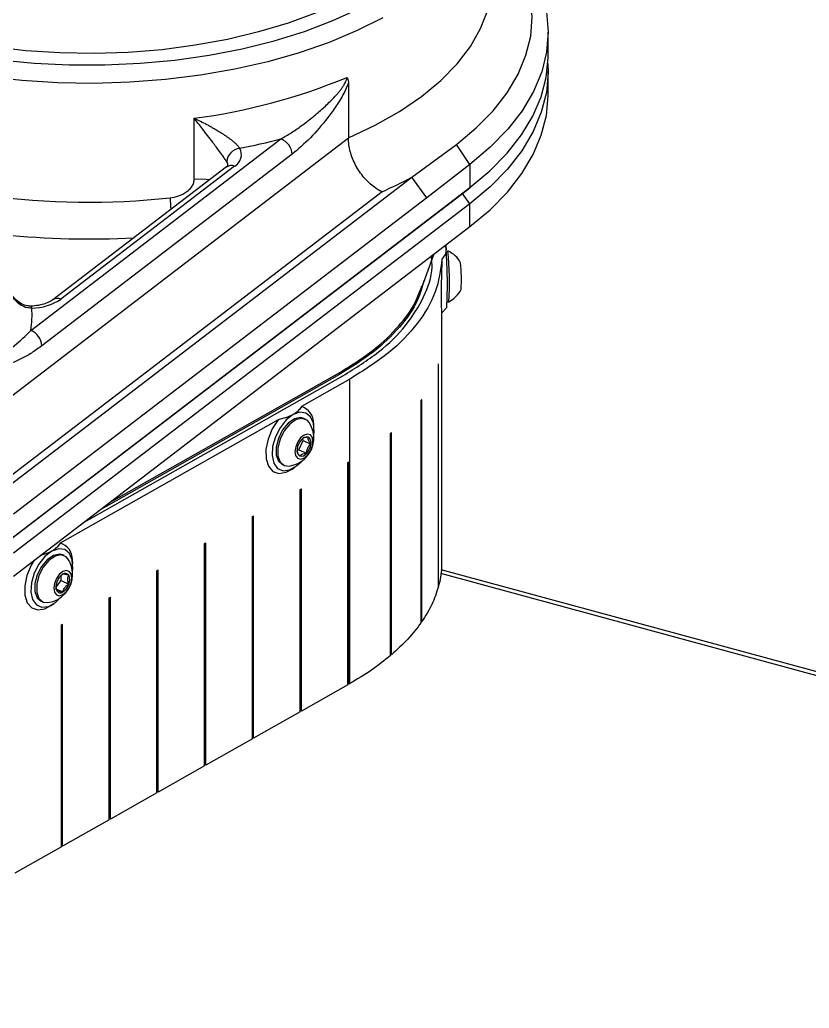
# Model space of a CAD drawing. Header units: millimetres. Extents: x 0 to 3353, y 0 to 2591.
# Drawn here: x 1787.7 to 1876, y 1879.7 to 1990.3 of the extents above; entities that cross this region are included whole.
import ezdxf

# ---------------------------------------------------------------- set-up
doc = ezdxf.new("R2010")
doc.units = ezdxf.units.MM
doc.header["$LTSCALE"] = 12

msp = doc.modelspace()

# ---------------------------------------------------------------- linework, layer by layer
at = {"color": 7, "linetype": 'Continuous', "lineweight": 25}
for p, q in [((1846.81, 1986.28), (1846.81, 1988.89)), ((1846.81, 1981.91), (1846.81, 1984.48)), ((1824.46, 1983.28), (1824.46, 1977.05)), ((1807.21, 1972.4), (1807.21, 1979.26)), ((1780.34, 1943.28), (1824.46, 1977.05)), ((1788.91, 1955.51), (1816.91, 1976.95)), ((1831.56, 1972.66), (1836.56, 1976.32)), ((1838.04, 1974.1), (1836.56, 1976.32)), ((1818.16, 1975.23), (1790.16, 1953.8)), ((1838.04, 1974.1), (1833.22, 1970.37)), ((1838.04, 1974.1), (1838.04, 1971.5)), ((1810.82, 1973.81), (1791.39, 1958.94)), ((1811.73, 1973.9), (1792.3, 1959.03)), ((1785.31, 1937.27), (1831.56, 1972.66)), ((1833.22, 1970.37), (1831.56, 1972.66)), ((1828.22, 1971.03), (1784.48, 1937.56)), ((1786.14, 1931.75), (1837.21, 1970.84)), ((1786.97, 1932.41), (1838.04, 1971.5)), ((1837.21, 1970.84), (1838.03, 1971.49)), ((1838.04, 1969.7), (1837.21, 1970.84)), ((1833.22, 1970.37), (1786.97, 1934.98)), ((1838.04, 1969.7), (1786.97, 1930.61)), ((1838.04, 1967.13), (1838.04, 1969.7)), ((1786.97, 1928.04), (1838.04, 1967.13)), ((1832.76, 1960.5), (1834.02, 1964)), ((1833.84, 1963.69), (1833.84, 1963.87)), ((1835.51, 1958.72), (1835.69, 1958.72)), ((1834.91, 1957.5), (1835.46, 1958.07)), ((1834.92, 1929.72), (1834.92, 1957.51)), ((1834.52, 1951.69), (1834.55, 1951.79)), ((1834.52, 1926.83), (1834.52, 1951.69)), ((1834.55, 1926.94), (1834.55, 1951.79)), ((1794.63, 1933.9), (1823.85, 1950.44)), ((1796.55, 1935.37), (1823.48, 1950.61)), ((1797.63, 1936.19), (1823.48, 1950.83)), ((1824.62, 1950.08), (1819.2, 1947.01)), ((1823.48, 1950.61), (1823.48, 1950.83)), ((1824.62, 1916.01), (1824.62, 1950.08)), ((1832.6, 1947.7), (1832.66, 1947.8)), ((1832.6, 1922.84), (1832.6, 1947.7)), ((1832.66, 1922.94), (1832.66, 1947.8)), ((1816.59, 1945.53), (1792.21, 1931.73)), ((1819.65, 1945.59), (1819.47, 1945.68)), ((1820.6, 1944.74), (1820.57, 1945.14)), ((1818.91, 1942.17), (1819.4, 1943.21)), ((1819.4, 1943.21), (1819.33, 1943.4)), ((1819.4, 1943.21), (1820.25, 1942.81)), ((1829.17, 1944), (1829.28, 1944.09)), ((1829.17, 1919.14), (1829.17, 1944)), ((1829.28, 1919.23), (1829.28, 1944.09)), ((1818.71, 1942.09), (1818.91, 1942.17)), ((1818.91, 1942.17), (1819.77, 1941.77)), ((1817.05, 1940.52), (1817.24, 1940.43)), ((1818.17, 1940.01), (1818.5, 1940.25)), ((1824.4, 1940.74), (1824.54, 1940.82)), ((1824.4, 1915.88), (1824.4, 1940.74)), ((1824.54, 1915.96), (1824.54, 1940.82)), ((1819.06, 1937.72), (1819.19, 1937.79)), ((1819.06, 1912.86), (1819.06, 1937.72)), ((1819.19, 1912.93), (1819.19, 1937.79)), ((1813.72, 1934.69), (1813.85, 1934.77)), ((1813.72, 1909.83), (1813.72, 1934.69)), ((1813.85, 1909.91), (1813.85, 1934.77)), ((1808.37, 1931.67), (1808.51, 1931.74)), ((1808.37, 1906.81), (1808.37, 1931.67)), ((1808.51, 1906.88), (1808.51, 1931.74)), ((1792.67, 1930.32), (1792.49, 1930.4)), ((1793.62, 1929.46), (1793.59, 1929.87)), ((1792.32, 1927.54), (1792.32, 1928.11)), ((1803.03, 1928.64), (1803.16, 1928.72)), ((1803.03, 1903.78), (1803.03, 1928.64)), ((1803.16, 1903.86), (1803.16, 1928.72)), ((2468.84, 1755.99), (1834.78, 1928.32)), ((2468.84, 1756.42), (1834.85, 1928.73)), ((1791.65, 1926.66), (1792.5, 1926.26)), ((1791.72, 1926.76), (1792.32, 1927.54)), ((1792.32, 1927.54), (1793.17, 1927.14)), ((1834.55, 1926.94), (1834.52, 1926.94)), ((1797.69, 1925.62), (1797.82, 1925.69)), ((1797.69, 1900.76), (1797.69, 1925.62)), ((1797.82, 1900.84), (1797.82, 1925.69)), ((1790.07, 1925.24), (1790.25, 1925.16)), ((1791.18, 1924.74), (1791.52, 1924.97)), ((1792.34, 1922.59), (1792.48, 1922.67)), ((1792.34, 1897.73), (1792.34, 1922.59)), ((1792.48, 1897.81), (1792.48, 1922.67)), ((1832.66, 1922.94), (1832.6, 1922.95)), ((1829.28, 1919.23), (1829.17, 1919.26)), ((1824.4, 1915.88), (1819.19, 1912.93)), ((1824.54, 1915.96), (1824.4, 1916.02)), ((1824.62, 1916.01), (1824.54, 1915.96)), ((1819.06, 1912.86), (1813.85, 1909.91)), ((1819.19, 1912.93), (1819.06, 1913)), ((1813.85, 1909.91), (1813.72, 1909.97)), ((1813.72, 1909.83), (1808.51, 1906.88)), ((1808.37, 1906.81), (1803.16, 1903.86)), ((1808.51, 1906.88), (1808.37, 1906.95)), ((1803.03, 1903.78), (1797.82, 1900.84)), ((1803.16, 1903.86), (1803.03, 1903.92)), ((1797.69, 1900.76), (1792.48, 1897.81)), ((1797.82, 1900.84), (1797.69, 1900.9)), ((1792.48, 1897.81), (1792.34, 1897.87)), ((1792.34, 1897.73), (1787.13, 1894.79))]:
    msp.add_line(p, q, dxfattribs=at)
at = {"color": 7, "linetype": 'Continuous', "lineweight": 25, "flags": 128}
for points in [[(1836.56, 1976.32), (1838.76, 1978.17), (1840.65, 1980.1), (1842.21, 1982.11), (1843.43, 1984.19), (1844.32, 1986.3), (1844.85, 1988.45), (1845.02, 1990.62), (1844.84, 1992.78), (1844.3, 1994.93), (1843.42, 1997.04), (1842.18, 1999.12), (1840.61, 2001.13), (1840.56, 2001.19)], [(1840.56, 2001.55), (1842.24, 1999.8), (1843.87, 1997.72), (1845.14, 1995.57), (1846.06, 1993.38), (1846.62, 1991.15), (1846.81, 1988.91), (1846.62, 1986.67), (1846.08, 1984.44), (1845.16, 1982.25), (1843.89, 1980.1), (1842.28, 1978.02), (1840.32, 1976.02), (1838.04, 1974.1)], [(1820.84, 1991.04), (1817.72, 1989.9), (1814.41, 1988.91), (1810.93, 1988.08), (1807.32, 1987.42), (1803.61, 1986.93), (1799.82, 1986.63), (1796, 1986.51), (1792.17, 1986.57), (1788.37, 1986.81), (1784.63, 1987.24), (1780.98, 1987.84), (1777.46, 1988.62), (1774.09, 1989.56), (1770.91, 1990.65)], [(1838.04, 1971.5), (1840.28, 1973.38), (1842.21, 1975.34), (1843.82, 1977.39), (1845.09, 1979.49), (1846.01, 1981.65), (1846.59, 1983.83), (1846.8, 1986.03), (1846.81, 1986.28)], [(1846.78, 1985.38), (1846.81, 1984.35), (1846.6, 1982.13), (1846.04, 1979.93), (1845.12, 1977.76), (1843.85, 1975.63), (1842.24, 1973.57), (1840.3, 1971.59), (1838.04, 1969.7)], [(1838.04, 1967.13), (1840.3, 1969.02), (1842.24, 1971), (1843.85, 1973.06), (1845.12, 1975.19), (1846.04, 1977.36), (1846.6, 1979.56), (1846.81, 1981.78), (1846.81, 1981.91)], [(1835.33, 1965.05), (1835.34, 1964.99), (1835.39, 1964.57)], [(1816.59, 1945.53), (1815.93, 1944.51), (1815.46, 1943.37), (1815.22, 1942.22), (1815.24, 1941.17), (1815.51, 1940.32), (1816.01, 1939.75), (1816.68, 1939.52), (1817.48, 1939.65), (1818.17, 1940.01)], [(1818.26, 1946.1), (1817.5, 1945.5), (1816.82, 1944.64), (1816.29, 1943.62), (1815.98, 1942.54), (1815.91, 1941.52), (1816.11, 1940.67), (1816.53, 1940.08), (1817.14, 1939.82), (1817.87, 1939.92), (1818.65, 1940.36), (1819.19, 1940.86)], [(1819.47, 1945.68), (1819.11, 1945.77), (1818.43, 1945.62), (1817.73, 1945.14), (1817.1, 1944.38), (1816.62, 1943.44), (1816.37, 1942.46), (1816.38, 1941.57), (1816.64, 1940.88), (1817.05, 1940.52)], [(1820.09, 1945.19), (1819.85, 1945.47), (1819.29, 1945.68), (1818.61, 1945.54), (1817.91, 1945.05), (1817.28, 1944.29), (1816.81, 1943.36), (1816.56, 1942.38), (1816.56, 1941.48), (1816.82, 1940.79), (1817.3, 1940.4), (1817.82, 1940.35)], [(1820.57, 1943.81), (1820.61, 1944.18), (1820.55, 1945.13), (1820.23, 1945.85), (1819.71, 1946.28), (1819.03, 1946.37), (1818.26, 1946.1)], [(1820.42, 1943.53), (1820.21, 1943.83), (1819.88, 1943.93), (1819.5, 1943.82), (1819.11, 1943.51), (1818.78, 1943.05), (1818.56, 1942.51), (1818.47, 1941.97), (1818.54, 1941.52), (1818.76, 1941.22), (1819.08, 1941.12), (1819.47, 1941.23), (1819.85, 1941.54), (1820.18, 1942), (1820.41, 1942.54), (1820.49, 1943.07), (1820.42, 1943.53)], [(1793.59, 1928.54), (1793.63, 1928.9), (1793.56, 1929.85), (1793.25, 1930.58), (1792.73, 1931.01), (1792.04, 1931.09), (1791.28, 1930.82)], [(1791.28, 1930.82), (1790.51, 1930.23), (1789.83, 1929.37), (1789.31, 1928.35), (1789, 1927.27), (1788.93, 1926.25), (1789.12, 1925.4), (1789.55, 1924.81), (1790.16, 1924.55), (1790.89, 1924.64), (1791.67, 1925.08), (1792.21, 1925.59)], [(1792.49, 1930.4), (1792.13, 1930.49), (1791.46, 1930.35), (1790.75, 1929.87), (1790.12, 1929.12), (1789.65, 1928.19), (1789.39, 1927.2), (1789.39, 1926.31), (1789.65, 1925.61), (1790.07, 1925.24)], [(1793.11, 1929.92), (1792.88, 1930.18), (1792.32, 1930.41), (1791.64, 1930.27), (1790.94, 1929.79), (1790.31, 1929.03), (1789.83, 1928.1), (1789.58, 1927.12), (1789.58, 1926.22), (1789.83, 1925.53), (1790.31, 1925.13), (1790.84, 1925.07)], [(1789.28, 1929.8), (1788.95, 1929.24), (1788.48, 1928.1), (1788.24, 1926.95), (1788.26, 1925.9), (1788.53, 1925.05), (1789.03, 1924.48), (1789.7, 1924.25), (1790.49, 1924.37), (1791.18, 1924.74)], [(1793.51, 1927.82), (1793.43, 1928.27), (1793.21, 1928.56), (1792.89, 1928.66), (1792.5, 1928.54), (1792.11, 1928.22), (1791.79, 1927.76), (1791.57, 1927.21), (1791.49, 1926.68), (1791.57, 1926.23), (1791.79, 1925.94), (1792.11, 1925.84), (1792.5, 1925.96), (1792.89, 1926.28), (1793.21, 1926.75), (1793.43, 1927.29), (1793.51, 1927.82)]]:
    msp.add_lwpolyline(points, dxfattribs=at)
at = {"color": 8, "linetype": 'Continuous', "lineweight": 25, "flags": 128}
for points in [[(1824.46, 1977.05), (1827.45, 1978.47), (1830.18, 1980.02), (1832.63, 1981.7), (1834.78, 1983.48), (1836.61, 1985.35), (1838.11, 1987.3), (1839.25, 1989.31), (1840.05, 1991.37), (1840.47, 1993.45), (1840.56, 1994.86)], [(1828.32, 1990.51), (1825.43, 1989.06), (1822.3, 1987.74), (1818.96, 1986.58), (1815.43, 1985.58), (1811.74, 1984.74), (1807.91, 1984.07), (1803.99, 1983.59), (1800, 1983.28), (1795.97, 1983.16), (1791.94, 1983.23), (1787.93, 1983.48), (1783.99, 1983.91), (1780.13, 1984.52), (1776.4, 1985.31), (1772.82, 1986.27), (1769.41, 1987.38), (1766.22, 1988.65), (1763.25, 1990.06), (1760.55, 1991.61)], [(1767.76, 1990.29), (1770.94, 1989.07), (1774.32, 1988), (1777.87, 1987.1), (1781.57, 1986.37), (1785.39, 1985.81), (1789.28, 1985.44), (1793.23, 1985.24), (1797.19, 1985.24), (1801.14, 1985.41), (1805.04, 1985.77), (1808.86, 1986.32), (1812.57, 1987.03), (1816.14, 1987.92), (1819.54, 1988.97), (1822.73, 1990.18), (1825.71, 1991.53)], [(1808.95, 1972.37), (1808.11, 1972.45), (1807.21, 1972.4)]]:
    msp.add_lwpolyline(points, dxfattribs=at)
at = {"color": 7, "linetype": 'Continuous', "lineweight": 25}
for centre, radius, start, end in [((1798.48, 2045.99), 67.3, 277.4529, 292.5488), ((1797.62, 2052.05), 77.54, 280.8947, 284.4046), ((1816.23, 1975.14), 1.93, 2.6605, 69.2058), ((1812.51, 1974.26), 1.67, 98.0413, 175.648), ((1811.02, 1975.17), 1.46, 299.2957, 30.0389), ((1807.4, 2017.85), 51.24, 293.9807, 298.137), ((1782.56, 1960.73), 52.97, 357.1198, 4.1533), ((1834.24, 1961.55), 3.17, 29.2876, 65.0695), ((1804.11, 1960.96), 31.66, 355.9563, 6.2869), ((1817.14, 1961.21), 19.96, 356.8189, 5.4242), ((1834.24, 1961.55), 3.17, 297.1737, 332.9556), ((1788.95, 1964.09), 6.07, 270.8108, 303.5608), ((1779.29, 1957.24), 9.77, 349.8584, 4.6094), ((1788.23, 1953.71), 1.93, 2.6605, 69.2058), ((1818.64, 1945.16), 1.92, 359.3919, 73.3754), ((1817.42, 1943.49), 3.17, 316.917, 32.3865), ((1820.6, 1942), 1.9, 137.5515, 172.9774), ((1819.79, 1942.87), 0.726, 76.2098, 145.1048), ((1819.57, 1942.99), 0.702, 345.3444, 55.8916), ((1819.39, 1942.06), 0.702, 165.3444, 235.8916), ((1818.37, 1943.05), 1.9, 317.5515, 352.9774), ((1817.42, 1943.49), 3.17, 277.3972, 316.917), ((1819.17, 1942.18), 0.726, 256.2098, 325.1048), ((1791.66, 1929.89), 1.92, 359.3919, 73.3754), ((1790.43, 1928.22), 3.17, 0, 32.3865), ((1790.43, 1928.22), 3.17, 277.3972, 0), ((1793.41, 1926.85), 1.66, 123.0846, 161.8393), ((1792.78, 1927.87), 0.465, 33.2176, 127.5648), ((1792.07, 1927.63), 1.21, 335.8707, 24.1293), ((1792.93, 1926.87), 1.21, 155.8707, 204.1293), ((1791.59, 1927.66), 1.66, 303.0846, 341.8393), ((1792.22, 1926.63), 0.465, 213.2176, 307.5648)]:
    msp.add_arc(centre, radius, start, end, dxfattribs=at)
at = {"color": 8, "linetype": 'Continuous', "lineweight": 25}
for centre, radius, start, end in [((1810.11, 1973.9), 0.885, 0.7203, 33.2165), ((1811.36, 1973.02), 0.954, 67.223, 124.6242), ((1795.38, 2056.52), 86.65, 262.4488, 276.0502), ((1819.46, 1970.43), 14.94, 180.2854, 185.358), ((1795.38, 2058.56), 92.81, 264.1108, 273.1529), ((1791.93, 1958.15), 0.958, 67.285, 123.4193), ((1788.74, 1958.03), 0.289, 357.6706, 43.9486)]:
    msp.add_arc(centre, radius, start, end, dxfattribs=at)
at = {"color": 7, "linetype": 'Continuous', "lineweight": 25}
for points, knots in [([(1816.91, 1976.95), (1817.11, 1977.06), (1817.49, 1977.28), (1818.07, 1977.64), (1818.65, 1978.02), (1819.22, 1978.43), (1819.79, 1978.85), (1820.36, 1979.3), (1820.92, 1979.77), (1821.48, 1980.25), (1822.02, 1980.75), (1822.55, 1981.27), (1822.98, 1981.72), (1823.32, 1982.11), (1823.55, 1982.4), (1823.77, 1982.7), (1823.95, 1982.96), (1824.1, 1983.22), (1824.21, 1983.45), (1824.27, 1983.64), (1824.29, 1983.76), (1824.29, 1983.81), (1824.29, 1983.83)], [0, 0, 0, 0, 0.071484, 0.143046, 0.21481, 0.286632, 0.35912, 0.43166, 0.504365, 0.577129, 0.647536, 0.718035, 0.789011, 0.824646, 0.860356, 0.891173, 0.922198, 0.94425, 0.966823, 0.985853, 0.993573, 1, 1, 1, 1]), ([(1824.46, 1983.28), (1824.4, 1983.12), (1824.27, 1982.7), (1823.82, 1981.78), (1823.09, 1980.6), (1821.84, 1978.9), (1820.2, 1976.96), (1818.84, 1975.81), (1818.16, 1975.23)], [0, 0, 0, 0, 0.039263, 0.108781, 0.254553, 0.404363, 0.698225, 1, 1, 1, 1]), ([(1824.29, 1983.83), (1824.29, 1983.83), (1824.34, 1983.77), (1824.43, 1983.61), (1824.45, 1983.39), (1824.46, 1983.28)], [0, 0, 0, 0, 0.01416, 0.456238, 1, 1, 1, 1]), ([(1807.21, 1979.26), (1807.21, 1979.26), (1807.44, 1979.15), (1807.9, 1978.93), (1808.51, 1978.62), (1809.02, 1978.34), (1809.43, 1978.11), (1809.85, 1977.86), (1810.22, 1977.63), (1810.54, 1977.42), (1810.8, 1977.24), (1811.06, 1977.06), (1811.35, 1976.85), (1811.58, 1976.65), (1811.78, 1976.48), (1811.91, 1976.36), (1812.05, 1976.22), (1812.18, 1976.06), (1812.25, 1975.96), (1812.28, 1975.91)], [0, 0, 0, 0, 0.002003, 0.1297135, 0.2582143, 0.3323825, 0.4067762, 0.4820368, 0.5576999, 0.6056476, 0.6537917, 0.7027322, 0.7520604, 0.8145959, 0.8466679, 0.8790468, 0.9078721, 0.9531986, 1, 1, 1, 1]), ([(1810.85, 1974.38), (1810.78, 1974.5), (1810.68, 1974.65), (1810.41, 1975.04), (1810.09, 1975.48), (1809.66, 1976.05), (1809.21, 1976.66), (1808.69, 1977.35), (1807.99, 1978.26), (1807.51, 1978.88), (1807.21, 1979.25), (1807.21, 1979.26)], [0, 0, 0, 0, 0.093399, 0.120921, 0.248738, 0.34534, 0.444493, 0.592601, 0.743611, 0.997971, 1, 1, 1, 1]), ([(1828.22, 1971.03), (1828.21, 1971.04), (1827.93, 1971.17), (1827.43, 1971.46), (1826.75, 1972.02), (1826.19, 1972.61), (1825.69, 1973.28), (1825.26, 1974), (1824.9, 1974.76), (1824.65, 1975.54), (1824.49, 1976.31), (1824.47, 1976.8), (1824.46, 1977.05)], [0, 0, 0, 0, 0.003508, 0.147121, 0.253183, 0.362266, 0.467371, 0.575462, 0.680085, 0.787709, 0.892334, 1, 1, 1, 1]), ([(1811, 1973.98), (1811.01, 1973.98), (1811.02, 1974.01), (1810.9, 1973.89), (1810.82, 1973.81)], [0, 0, 0, 0, 0.2867957, 1, 1, 1, 1]), ([(1804.52, 1970.35), (1804.83, 1970.41), (1805.48, 1970.52), (1806.31, 1970.96), (1806.86, 1971.47), (1807.16, 1971.95), (1807.19, 1972.25), (1807.21, 1972.4)], [0, 0, 0, 0, 0.251631, 0.533029, 0.72964, 0.863478, 1, 1, 1, 1]), ([(1835.39, 1964.57), (1835.37, 1964.39), (1835.33, 1964.02), (1835.05, 1963.68), (1834.91, 1963.51)], [0, 0, 0, 0, 0.496342, 1, 1, 1, 1]), ([(1835.24, 1964.98), (1835.29, 1964.89), (1835.37, 1964.75), (1835.38, 1964.61), (1835.39, 1964.57)], [0, 0, 0, 0, 0.6815, 1, 1, 1, 1]), ([(1823.85, 1950.44), (1825.24, 1951.31), (1828, 1953.04), (1831.03, 1956.05), (1833, 1959.25), (1833.91, 1961.84), (1833.79, 1963.33), (1833.75, 1963.69)], [0, 0, 0, 0, 0.230919, 0.462167, 0.693407, 0.9246, 1, 1, 1, 1]), ([(1834.91, 1963.51), (1834.76, 1962.27), (1834.44, 1959.81), (1832.32, 1956.27), (1829.17, 1952.94), (1826.14, 1951.03), (1824.62, 1950.08)], [0, 0, 0, 0, 0.250449, 0.500442, 0.750201, 1, 1, 1, 1]), ([(1834.91, 1963.51), (1834.91, 1963.39), (1834.9, 1963.07), (1834.89, 1962.49), (1834.87, 1961.79), (1834.85, 1961.07), (1834.83, 1960.39), (1834.82, 1959.75), (1834.82, 1959.18), (1834.83, 1958.68), (1834.84, 1958.26), (1834.86, 1957.92), (1834.88, 1957.68), (1834.89, 1957.53), (1834.91, 1957.48), (1834.91, 1957.5), (1834.91, 1957.5)], [0, 0, 0, 0, 0.045679, 0.130653, 0.218313, 0.299513, 0.383354, 0.459946, 0.538938, 0.612714, 0.688608, 0.762935, 0.839246, 0.916886, 0.996555, 1, 1, 1, 1]), ([(1788.96, 1958.25), (1788.81, 1958.25), (1788.44, 1958.24), (1787.82, 1958.5), (1787.14, 1959.03), (1786.51, 1959.84), (1786.22, 1960.52), (1786.06, 1960.88)], [0, 0, 0, 0, 0.104074, 0.262987, 0.465892, 0.71461, 1, 1, 1, 1]), ([(1832.89, 1961.07), (1832.7, 1960.36), (1832.22, 1958.58), (1830.29, 1955.88), (1827.41, 1953.05), (1824.79, 1951.42), (1823.48, 1950.61)], [0, 0, 0, 0, 0.184975, 0.459126, 0.730842, 1, 1, 1, 1]), ([(1823.48, 1950.83), (1824.69, 1951.57), (1827.11, 1953.06), (1829.85, 1955.63), (1831.8, 1958.12), (1832.42, 1959.8), (1832.68, 1960.51)], [0, 0, 0, 0, 0.265217, 0.532761, 0.80253, 1, 1, 1, 1]), ([(1791.39, 1958.94), (1791.32, 1958.89), (1791.13, 1958.76), (1790.6, 1958.52), (1789.82, 1958.31), (1789.23, 1958.26), (1788.95, 1958.23)], [0, 0, 0, 0, 0.15487, 0.437865, 0.733527, 1, 1, 1, 1]), ([(1780.34, 1950.14), (1780.34, 1950.14), (1781.16, 1950.47), (1782.85, 1951.19), (1785.08, 1952.38), (1787.13, 1953.76), (1788.32, 1954.93), (1788.91, 1955.51)], [0, 0, 0, 0, 0.0020456, 0.2507474, 0.5407875, 0.7695504, 1, 1, 1, 1]), ([(1790.16, 1953.8), (1789.76, 1953.52), (1788.98, 1952.95), (1787.8, 1952.31), (1786.62, 1951.77), (1784.98, 1951.17), (1782.88, 1950.62), (1781.19, 1950.3), (1780.34, 1950.14), (1780.34, 1950.14)], [0, 0, 0, 0, 0.115451, 0.231795, 0.349969, 0.468493, 0.73295, 0.998036, 1, 1, 1, 1]), ([(1819.2, 1947.01), (1819.1, 1946.86), (1818.91, 1946.57), (1818.56, 1946.27), (1818.31, 1946.13), (1818.26, 1946.1)], [0, 0, 0, 0, 0.434187, 0.88278, 1, 1, 1, 1]), ([(1818.26, 1946.1), (1818, 1945.97), (1817.5, 1945.73), (1816.88, 1945.6), (1816.59, 1945.53)], [0, 0, 0, 0, 0.534987, 1, 1, 1, 1]), ([(1819.97, 1943.57), (1819.8, 1943.56), (1819.53, 1943.53), (1819.38, 1943.44), (1819.33, 1943.4)], [0, 0, 0, 0, 0.6153179, 1, 1, 1, 1]), ([(1820.25, 1942.81), (1820.22, 1942.86), (1820.11, 1943.01), (1819.98, 1943.25), (1819.94, 1943.45), (1819.96, 1943.54), (1819.97, 1943.57)], [0, 0, 0, 0, 0.156025, 0.493707, 0.819058, 1, 1, 1, 1]), ([(1818.71, 1942.07), (1818.72, 1942.02), (1818.73, 1941.89), (1818.86, 1941.67), (1818.97, 1941.52), (1819, 1941.48)], [0, 0, 0, 0, 0.329296, 0.788039, 1, 1, 1, 1]), ([(1819.77, 1941.77), (1819.79, 1941.94), (1819.82, 1942.24), (1820.03, 1942.59), (1820.18, 1942.75), (1820.25, 1942.81)], [0, 0, 0, 0, 0.439105, 0.751358, 1, 1, 1, 1]), ([(1819, 1941.48), (1819.06, 1941.54), (1819.16, 1941.65), (1819.47, 1941.74), (1819.68, 1941.76), (1819.77, 1941.77)], [0, 0, 0, 0, 0.439105, 0.751358, 1, 1, 1, 1]), ([(1792.21, 1931.73), (1792.12, 1931.59), (1791.93, 1931.3), (1791.58, 1931), (1791.33, 1930.85), (1791.28, 1930.82)], [0, 0, 0, 0, 0.434187, 0.88278, 1, 1, 1, 1]), ([(1791.28, 1930.82), (1791.02, 1930.69), (1790.63, 1930.51), (1790.16, 1930.39), (1790.01, 1930.36)], [0, 0, 0, 0, 0.688627, 1, 1, 1, 1]), ([(1834.87, 1929.72), (1834.88, 1929.46), (1834.93, 1928.53), (1834.71, 1927.6), (1834.55, 1926.94)], [0, 0, 0, 0, 0.27787, 1, 1, 1, 1]), ([(1793.17, 1928.13), (1793.03, 1928.17), (1792.77, 1928.23), (1792.57, 1928.26), (1792.52, 1928.25), (1792.5, 1928.24)], [0, 0, 0, 0, 0.439105, 0.751358, 1, 1, 1, 1]), ([(1793.17, 1927.14), (1793.15, 1927.19), (1793.09, 1927.38), (1793.04, 1927.68), (1793.09, 1927.95), (1793.15, 1928.08), (1793.17, 1928.13)], [0, 0, 0, 0, 0.156025, 0.493707, 0.819058, 1, 1, 1, 1]), ([(1791.73, 1926.83), (1791.74, 1926.73), (1791.75, 1926.59), (1791.81, 1926.43), (1791.83, 1926.37)], [0, 0, 0, 0, 0.621053, 1, 1, 1, 1]), ([(1792.5, 1926.26), (1792.55, 1926.41), (1792.62, 1926.66), (1792.9, 1926.96), (1793.09, 1927.08), (1793.17, 1927.14)], [0, 0, 0, 0, 0.439105, 0.751358, 1, 1, 1, 1]), ([(1834.52, 1926.83), (1834.31, 1926.17), (1833.88, 1924.85), (1833.07, 1923.58), (1832.66, 1922.94)], [0, 0, 0, 0, 0.4989263, 1, 1, 1, 1]), ([(1791.83, 1926.37), (1791.87, 1926.38), (1791.95, 1926.39), (1792.23, 1926.34), (1792.42, 1926.28), (1792.5, 1926.26)], [0, 0, 0, 0, 0.439105, 0.751358, 1, 1, 1, 1]), ([(1832.6, 1922.84), (1832.13, 1922.22), (1831.19, 1920.97), (1829.91, 1919.81), (1829.28, 1919.23)], [0, 0, 0, 0, 0.50216, 1, 1, 1, 1]), ([(1829.17, 1919.14), (1828.49, 1918.59), (1827.12, 1917.49), (1825.46, 1916.5), (1824.62, 1916.01)], [0, 0, 0, 0, 0.498177, 1, 1, 1, 1])]:
    msp.add_open_spline(points, degree=3, knots=knots, dxfattribs=at)
at = {"color": 8, "linetype": 'Continuous', "lineweight": 25}
msp.add_open_spline([(1789.03, 1958.02), (1788.83, 1958.03), (1788.56, 1958.03), (1788.05, 1958.2), (1787.57, 1958.48), (1787.09, 1958.97), (1786.66, 1959.55), (1786.31, 1960.19), (1786.13, 1960.68), (1786.06, 1960.88)], degree=3, knots=[0, 0, 0, 0, 0.131217, 0.173074, 0.354073, 0.491277, 0.632311, 0.847787, 1, 1, 1, 1], dxfattribs=at)

doc.saveas('drawing.dxf')
